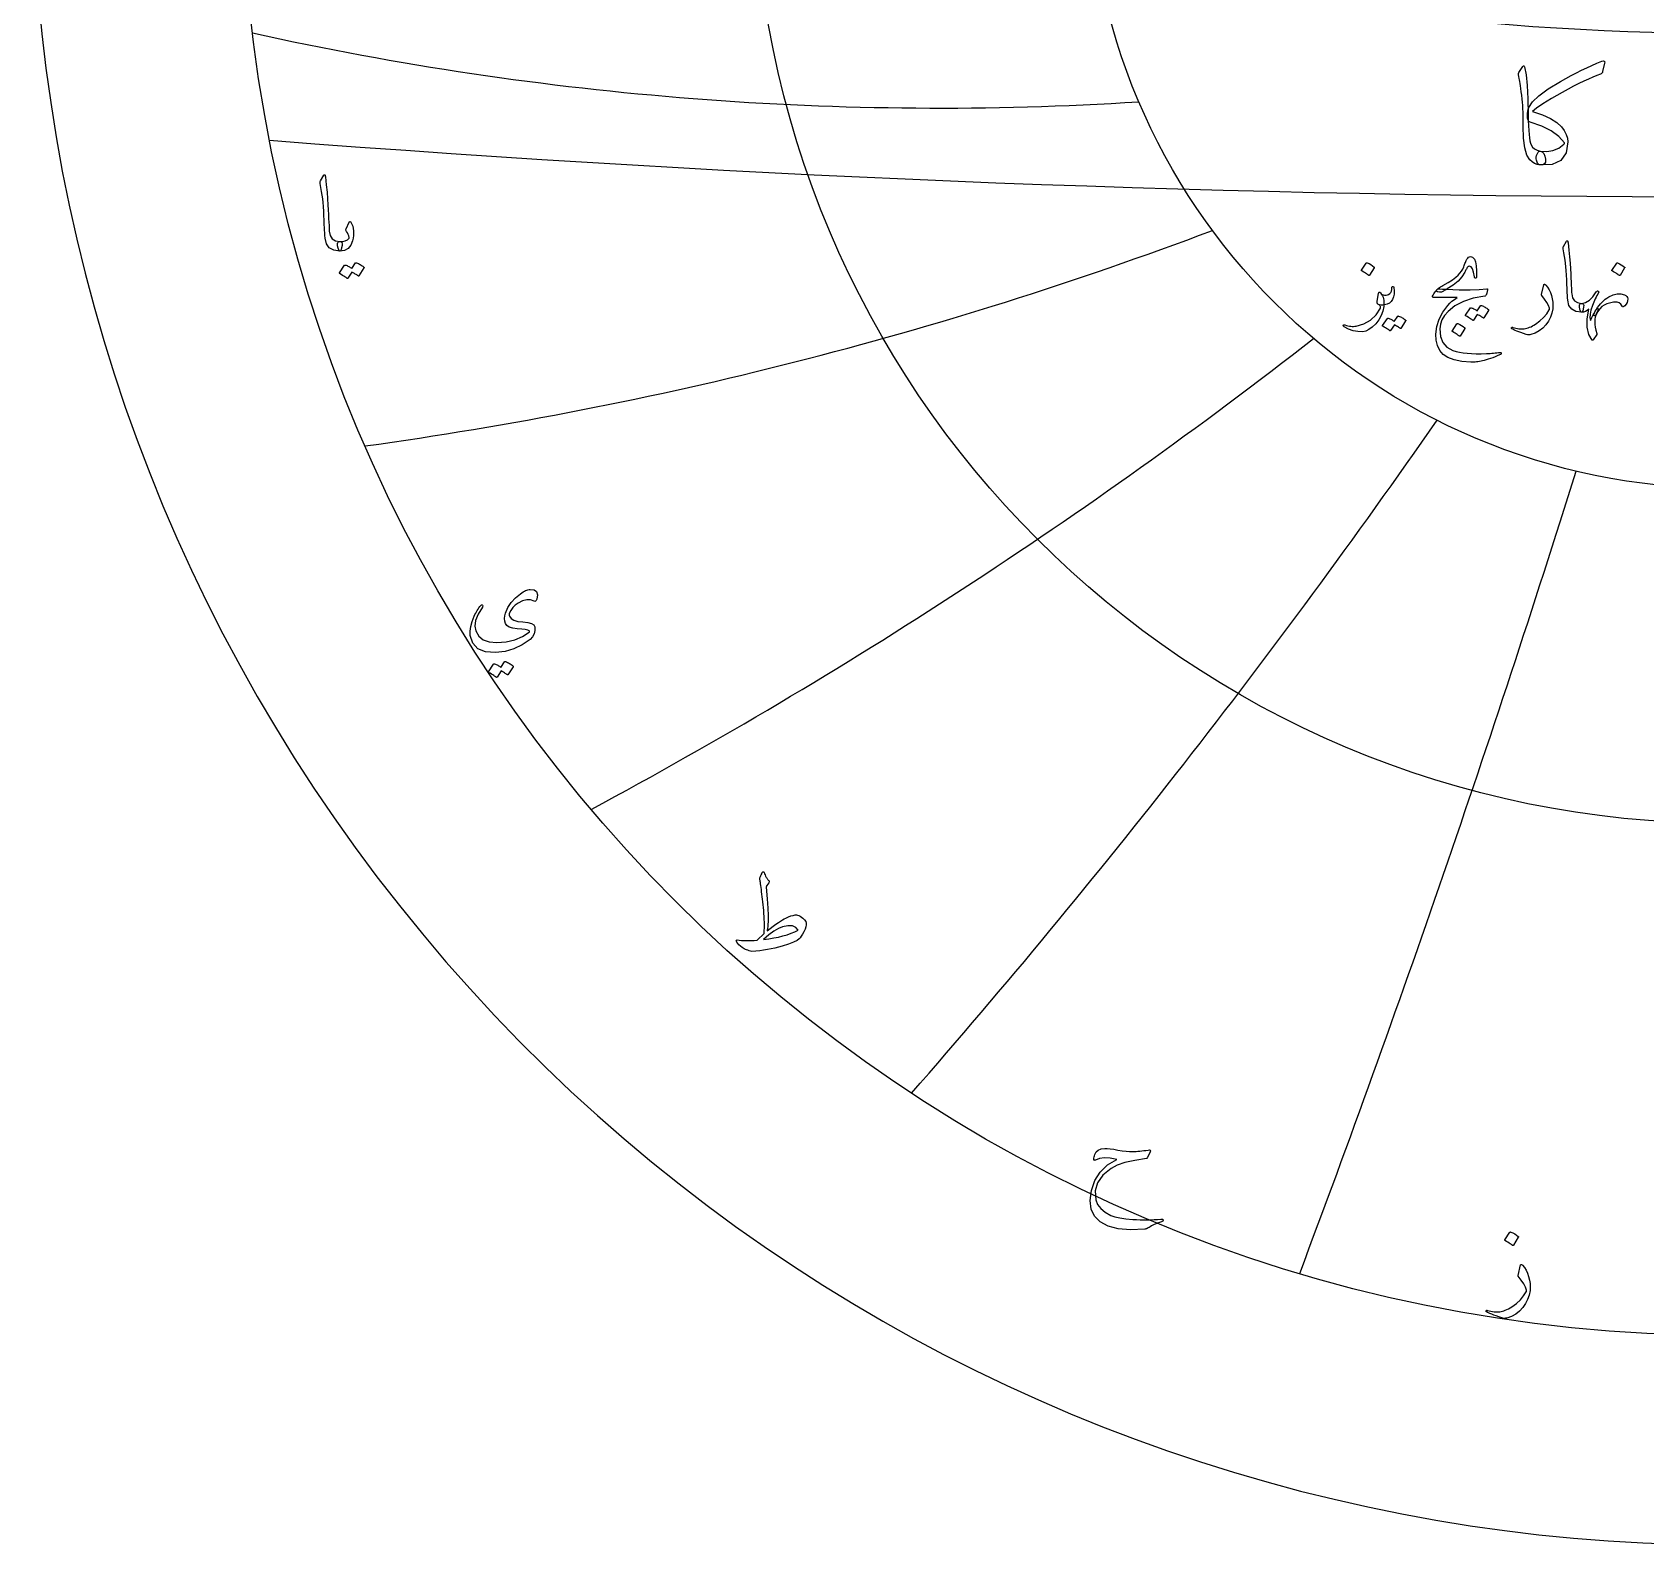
# Model space of a CAD drawing. Header units: millimetres. Extents: x -68 to 68, y -68 to 70.
# Drawn here: x -68.5 to -3.1, y -68.5 to -7.2 of the extents above; entities that cross this region are included whole.
import ezdxf

# ---------------------------------------------------------------- set-up
doc = ezdxf.new("R2010")
doc.units = ezdxf.units.MM
for name, color, linetype in [('CUT_OUTER', 1, 'Continuous'), ('ENGRAVE', 7, 'Continuous'), ('ENGRAVE_FINE', 8, 'Continuous'), ('TEXT', 5, 'Continuous')]:
    doc.layers.add(name, color=color, linetype=linetype)

msp = doc.modelspace()

# ---------------------------------------------------------------- linework, layer by layer
at = {"layer": 'CUT_OUTER'}
msp.add_arc((-0.0002, -0.0002), 68.4749, 142.031029, 87.802838, dxfattribs=at)
at = {"layer": 'ENGRAVE'}
for radius in [60, 39.2754, 25.7092]:
    msp.add_circle((0, 0), radius, dxfattribs=at)
for centre, radius, start, end in [((0, 102.3158), 109.5951, 237.334847, 302.665153), ((-31.7316, 118.424), 128.7389, 257.517365, 273.595273), ((-76.5354, 132.5633), 158.0293, 277.834249, 290.696576), ((-144.184, 144.184), 207.655, 298.266678, 307.913423), ((-264.7091, 152.8299), 308.1727, 318.79094, 325.222103), ((-590.2568, 158.1588), 612.3397, 339.3790811, 342.5946627)]:
    msp.add_arc(centre, radius, start, end, dxfattribs=at)
at = {"layer": 'ENGRAVE_FINE'}
msp.add_arc((0, 742.9788), 756.8869, 265.5394658, 274.4605342, dxfattribs=at)
at = {"layer": 'TEXT'}
for points in [[(-7.7177, -10.4567), (-7.3212, -10.5868), (-6.9939, -10.7322), (-6.7357, -10.8929), (-6.5468, -11.0688), (-6.4327, -11.2252), (-6.3512, -11.3802), (-6.3023, -11.5339), (-6.286, -11.6863), (-6.3568, -12.1337), (-6.5694, -12.4381), (-6.9237, -12.5994), (-7.4197, -12.6177), (-7.4549, -12.6084), (-7.4862, -12.5858), (-7.5135, -12.5498), (-7.5368, -12.5006), (-7.5577, -12.4304), (-7.5674, -12.3636), (-7.5657, -12.3), (-7.5527, -12.2398), (-7.5225, -12.1546), (-7.4902, -12.0961), (-7.4559, -12.0642), (-7.4197, -12.0588), (-7.1452, -12.0751), (-6.8914, -12.0336), (-6.6582, -11.9341), (-6.4456, -11.7767), (-6.4327, -11.7638), (-6.4257, -11.7515), (-6.4247, -11.7398), (-6.4297, -11.7288), (-6.6539, -11.4627), (-6.9593, -11.2338), (-7.3458, -11.0422), (-7.8135, -10.8879), (-7.8624, -10.8609), (-7.8974, -10.8067), (-7.9183, -10.7252), (-7.9253, -10.6164), (-7.922, -10.5203), (-7.912, -10.4341), (-7.8954, -10.3579), (-7.8721, -10.2917), (-7.7221, -10.0662), (-7.4583, -9.8154), (-7.0807, -9.5393), (-6.5894, -9.2379), (-6.37, -9.1156), (-6.1536, -8.999), (-5.9402, -8.8881), (-5.7298, -8.7828), (-5.5223, -8.6832), (-5.3179, -8.5892), (-5.1165, -8.5009), (-4.9181, -8.4182), (-4.8549, -8.4036), (-4.8143, -8.4129), (-4.7963, -8.4461), (-4.801, -8.5034), (-4.8808, -8.8387), (-4.8921, -8.8729), (-4.9101, -8.9012), (-4.9347, -8.9235), (-4.966, -8.9398), (-5.1183, -8.9979), (-5.2827, -9.0655), (-5.459, -9.1429), (-5.6473, -9.2299), (-5.8472, -9.3269), (-6.0584, -9.4341), (-6.281, -9.5517), (-6.5148, -9.6796), (-6.9513, -9.9278), (-7.2973, -10.14), (-7.5527, -10.3164), (-7.7177, -10.4567)], [(-7.4144, -12.0588), (-7.3309, -12.0914), (-7.2667, -12.1573), (-7.2217, -12.2564), (-7.1961, -12.3888), (-7.1978, -12.4989), (-7.2347, -12.5738), (-7.3069, -12.6134), (-7.4144, -12.6177), (-7.5338, -12.5951), (-7.6419, -12.5538), (-7.7387, -12.494), (-7.8242, -12.4154), (-7.9489, -12.2182), (-8.0358, -11.9244), (-8.0847, -11.5342), (-8.0956, -11.0475), (-8.094, -10.9), (-8.0943, -10.7555), (-8.0966, -10.6139), (-8.101, -10.4754), (-8.1073, -10.3401), (-8.1156, -10.2086), (-8.1259, -10.0807), (-8.1382, -9.9564), (-8.1564, -9.7987), (-8.1735, -9.6557), (-8.1896, -9.5273), (-8.2048, -9.4135), (-8.2189, -9.315), (-8.232, -9.2325), (-8.2442, -9.166), (-8.2553, -9.1154), (-8.2743, -9.031), (-8.2833, -8.9638), (-8.2823, -8.9139), (-8.2713, -8.8813), (-8.1169, -8.6364), (-8.0946, -8.6111), (-8.0757, -8.6045), (-8.0601, -8.6165), (-8.0477, -8.6471), (-7.9822, -8.9694), (-7.9346, -9.3989), (-7.905, -9.9355), (-7.8934, -10.5792), (-7.8892, -10.8172), (-7.8821, -11.0309), (-7.8719, -11.2204), (-7.8588, -11.3855), (-7.8427, -11.5261), (-7.8235, -11.6417), (-7.8014, -11.7323), (-7.7763, -11.798), (-7.7157, -11.8942), (-7.6352, -11.9697), (-7.5348, -12.0246), (-7.4144, -12.0588)], [(-56.6666, -13.0372), (-56.6584, -13.0244), (-56.6507, -13.0159), (-56.6435, -13.0116), (-56.6368, -13.0116), (-56.6267, -13.0172), (-56.6177, -13.034), (-56.6097, -13.0619), (-56.6028, -13.1011), (-56.5676, -13.4191), (-56.5389, -13.7132), (-56.5165, -13.9833), (-56.5006, -14.2295), (-56.4903, -14.44), (-56.4809, -14.6286), (-56.4722, -14.7955), (-56.4644, -14.9405), (-56.4576, -15.0638), (-56.4521, -15.1652), (-56.448, -15.2447), (-56.4452, -15.3025), (-56.4074, -15.4755), (-56.3239, -15.6027), (-56.1945, -15.6841), (-56.0194, -15.7198), (-55.9707, -15.7325), (-55.9396, -15.7624), (-55.926, -15.8092), (-55.93, -15.8731), (-55.95, -15.9737), (-55.9715, -16.0455), (-55.9947, -16.0886), (-56.0194, -16.103), (-56.2658, -16.0705), (-56.4473, -15.9731), (-56.5639, -15.8108), (-56.6155, -15.5835), (-56.6237, -15.4748), (-56.631, -15.3658), (-56.6375, -15.2566), (-56.6432, -15.1471), (-56.6484, -15.0373), (-56.6533, -14.9272), (-56.658, -14.8169), (-56.6624, -14.7064), (-56.6704, -14.4954), (-56.6815, -14.3056), (-56.6959, -14.1367), (-56.7135, -13.9889), (-56.7342, -13.8469), (-56.7582, -13.6956), (-56.7853, -13.535), (-56.8157, -13.3651), (-56.8197, -13.3345), (-56.8189, -13.3065), (-56.8133, -13.2812), (-56.8029, -13.2586)], [(-55.7639, -15.2045), (-55.6447, -14.9405), (-55.6271, -14.9115), (-55.6085, -14.9012), (-55.5888, -14.9094), (-55.5681, -14.9363), (-55.5297, -15.0168), (-55.4999, -15.1008), (-55.4786, -15.1882), (-55.4659, -15.2791), (-55.4619, -15.3739), (-55.4669, -15.4733), (-55.481, -15.5773), (-55.5042, -15.6857), (-55.5747, -15.8683), (-55.6841, -15.9987), (-55.8323, -16.0769), (-56.0194, -16.103), (-56.041, -16.0894), (-56.0631, -16.0487), (-56.0857, -15.9808), (-56.1088, -15.8858), (-56.1155, -15.835), (-56.1142, -15.7932), (-56.1048, -15.7605), (-56.0875, -15.7368), (-56.0737, -15.7278), (-56.0577, -15.7219), (-56.0396, -15.7192), (-56.0194, -15.7198), (-55.9015, -15.716), (-55.7991, -15.6921), (-55.712, -15.6479), (-55.6404, -15.5835), (-55.6373, -15.5785), (-55.6362, -15.5718), (-55.6373, -15.5636), (-55.6404, -15.5537), (-55.6572, -15.4936), (-55.682, -15.4324), (-55.7147, -15.3701), (-55.7554, -15.3067), (-55.7687, -15.2828), (-55.7746, -15.2578), (-55.773, -15.2317), (-55.7639, -15.2045)], [(-11.6365, -17.7194), (-11.6128, -17.6916), (-11.5856, -17.664), (-11.5549, -17.6367), (-11.5207, -17.6096), (-11.4831, -17.5826), (-11.4419, -17.5552), (-11.3972, -17.5277), (-11.3491, -17.4998), (-11.1355, -17.3736), (-10.9619, -17.2623), (-10.8281, -17.166), (-10.7343, -17.0847), (-10.6617, -17.0046), (-10.5996, -16.92), (-10.5479, -16.8309), (-10.5068, -16.7374), (-10.4889, -16.6906), (-10.4713, -16.6461), (-10.454, -16.6038), (-10.4369, -16.5637), (-10.4203, -16.5264), (-10.4045, -16.4924), (-10.3894, -16.4616), (-10.375, -16.434), (-10.3434, -16.3868), (-10.3082, -16.3532), (-10.2695, -16.3329), (-10.2273, -16.3262), (-10.1862, -16.3329), (-10.1465, -16.3532), (-10.1083, -16.3868), (-10.0717, -16.434), (-10.026, -16.5418), (-9.9968, -16.6975), (-9.9841, -16.9011), (-9.9878, -17.1525), (-9.9903, -17.1752), (-9.9978, -17.1915), (-10.0103, -17.2012), (-10.0277, -17.2044), (-10.0457, -17.2009), (-10.0597, -17.1905), (-10.0697, -17.173), (-10.0756, -17.1486), (-10.1063, -16.9564), (-10.1505, -16.8192), (-10.2081, -16.7369), (-10.2792, -16.7094), (-10.2974, -16.7127), (-10.3162, -16.7224), (-10.3354, -16.7386), (-10.3551, -16.7613), (-10.3638, -16.7749), (-10.374, -16.7918), (-10.3858, -16.8119), (-10.399, -16.8352), (-10.4137, -16.8618), (-10.4299, -16.8916), (-10.4476, -16.9246), (-10.4669, -16.9609), (-10.5811, -17.1481), (-10.7363, -17.3222), (-10.9324, -17.4834), (-11.1694, -17.6316), (-11.1719, -17.6331), (-11.1794, -17.6376), (-11.1919, -17.645), (-11.2094, -17.6555), (-11.2318, -17.669), (-11.2593, -17.6855), (-11.2917, -17.7049), (-11.3291, -17.7274), (-11.4082, -17.7628), (-11.4858, -17.7733), (-11.5619, -17.7588), (-11.6365, -17.7194)], [(-6.3392, -15.7075), (-6.3315, -15.6955), (-6.3242, -15.6875), (-6.3175, -15.6835), (-6.3112, -15.6835), (-6.3018, -15.6888), (-6.2933, -15.7045), (-6.2858, -15.7307), (-6.2793, -15.7673), (-6.2464, -16.0655), (-6.2194, -16.3412), (-6.1985, -16.5944), (-6.1835, -16.8252), (-6.1739, -17.0226), (-6.165, -17.1994), (-6.1569, -17.3559), (-6.1496, -17.4919), (-6.1432, -17.6074), (-6.1381, -17.7024), (-6.1342, -17.777), (-6.1316, -17.8312), (-6.0962, -17.9933), (-6.0178, -18.1126), (-5.8966, -18.189), (-5.7324, -18.2224), (-5.6868, -18.2344), (-5.6576, -18.2623), (-5.6448, -18.3062), (-5.6486, -18.3661), (-5.6673, -18.4604), (-5.6875, -18.5278), (-5.7092, -18.5682), (-5.7324, -18.5817), (-5.9635, -18.5512), (-6.1336, -18.4599), (-6.2429, -18.3077), (-6.2913, -18.0946), (-6.2989, -17.9927), (-6.3058, -17.8906), (-6.3119, -17.7881), (-6.3172, -17.6855), (-6.3221, -17.5826), (-6.3267, -17.4794), (-6.3311, -17.376), (-6.3352, -17.2723), (-6.3427, -17.0746), (-6.3532, -16.8966), (-6.3666, -16.7383), (-6.3831, -16.5997), (-6.4026, -16.4666), (-6.425, -16.3247), (-6.4505, -16.1741), (-6.4789, -16.0148), (-6.4827, -15.9862), (-6.4819, -15.96), (-6.4767, -15.9363), (-6.4669, -15.915)], [(-55.385, -16.5842), (-55.3796, -16.5788), (-55.3722, -16.5756), (-55.3626, -16.5746), (-55.3509, -16.5756), (-55.309, -16.5913), (-55.2684, -16.6086), (-55.2291, -16.6275), (-55.1912, -16.648), (-55.1544, -16.6704), (-55.1183, -16.6949), (-55.083, -16.7215), (-55.0486, -16.7502), (-55.0419, -16.759), (-55.039, -16.7683), (-55.0398, -16.7782), (-55.0443, -16.7885), (-55.2487, -17.1122), (-55.2543, -17.1164), (-55.2625, -17.1164), (-55.2735, -17.1122), (-55.287, -17.1036), (-55.2963, -17.0958), (-55.3115, -17.085), (-55.3325, -17.0713), (-55.3594, -17.0547), (-55.3924, -17.0349), (-55.4318, -17.0116), (-55.4776, -16.9848), (-55.5297, -16.9546), (-55.6915, -17.2058), (-55.699, -17.2136), (-55.7086, -17.2154), (-55.7203, -17.2114), (-55.7341, -17.2016), (-55.7461, -17.1931), (-55.765, -17.1803), (-55.7908, -17.1633), (-55.8235, -17.142), (-55.8637, -17.1164), (-55.9119, -17.0866), (-55.9681, -17.0525), (-56.0322, -17.0142), (-56.0388, -17.0078), (-56.0418, -17.0015), (-56.041, -16.9951), (-56.0364, -16.9887), (-55.8278, -16.6778), (-55.8225, -16.6725), (-55.815, -16.6693), (-55.8054, -16.6683), (-55.7937, -16.6693), (-55.7581, -16.6809), (-55.7235, -16.6943), (-55.6899, -16.7096), (-55.6575, -16.7268), (-55.6261, -16.7456), (-55.5957, -16.7657), (-55.5665, -16.7871), (-55.5383, -16.8098)], [(-14.4508, -16.5897), (-14.4458, -16.5847), (-14.4388, -16.5817), (-14.4298, -16.5807), (-14.4189, -16.5817), (-14.3413, -16.6131), (-14.2682, -16.6516), (-14.1996, -16.697), (-14.1354, -16.7494), (-14.1292, -16.7573), (-14.1265, -16.7653), (-14.1272, -16.7733), (-14.1315, -16.7813), (-14.3191, -17.0847), (-14.3261, -17.0919), (-14.335, -17.0937), (-14.346, -17.0899), (-14.359, -17.0807), (-14.3702, -17.0727), (-14.3879, -17.0607), (-14.4121, -17.0448), (-14.4428, -17.0248), (-14.4805, -17.0009), (-14.5257, -16.9729), (-14.5783, -16.941), (-14.6384, -16.905), (-14.6464, -16.8991), (-14.6504, -16.8931), (-14.6504, -16.8871), (-14.6464, -16.8811)], [(-4.3073, -16.5937), (-4.3023, -16.5887), (-4.2953, -16.5857), (-4.2863, -16.5847), (-4.2754, -16.5857), (-4.1978, -16.6171), (-4.1247, -16.6555), (-4.0561, -16.701), (-3.9919, -16.7534), (-3.9857, -16.7613), (-3.983, -16.7693), (-3.9837, -16.7773), (-3.9879, -16.7853), (-4.1756, -17.0887), (-4.1826, -17.0959), (-4.1915, -17.0977), (-4.2025, -17.0939), (-4.2155, -17.0847), (-4.2267, -17.0767), (-4.2444, -17.0647), (-4.2686, -17.0488), (-4.2993, -17.0288), (-4.337, -17.0048), (-4.3821, -16.9769), (-4.4348, -16.945), (-4.4949, -16.909), (-4.5029, -16.903), (-4.5069, -16.8971), (-4.5069, -16.8911), (-4.5029, -16.8851)], [(-13.377, -17.5318), (-13.3575, -17.5348), (-13.343, -17.5438), (-13.3336, -17.5587), (-13.3291, -17.5797), (-13.3208, -17.7189), (-13.3281, -17.8451), (-13.3508, -17.9584), (-13.389, -18.0587), (-13.4433, -18.143), (-13.5147, -18.2084), (-13.603, -18.2548), (-13.7083, -18.2823), (-13.7822, -18.291), (-13.852, -18.2892), (-13.9179, -18.277), (-13.9798, -18.2543), (-14.0012, -18.2374), (-14.0137, -18.2104), (-14.0172, -18.1735), (-14.0117, -18.1266), (-13.9518, -17.8232), (-13.9471, -17.8002), (-13.9408, -17.7833), (-13.9331, -17.7723), (-13.9239, -17.7673), (-13.9136, -17.7678), (-13.9029, -17.7733), (-13.8917, -17.7838), (-13.88, -17.7992), (-13.8498, -17.8332), (-13.8111, -17.8591), (-13.7639, -17.8771), (-13.7083, -17.8871), (-13.6504, -17.8876), (-13.5965, -17.8771), (-13.5466, -17.8556), (-13.5007, -17.8232), (-13.4611, -17.7783), (-13.4339, -17.7234), (-13.4191, -17.6585), (-13.4169, -17.5837), (-13.4144, -17.561), (-13.4069, -17.5448), (-13.3944, -17.535), (-13.377, -17.5318)], [(-11.2054, -17.6515), (-10.6931, -17.6695), (-10.2503, -17.6715), (-9.8768, -17.6575), (-9.5727, -17.6276), (-9.5633, -17.6265), (-9.5552, -17.6271), (-9.5483, -17.6295), (-9.5427, -17.6336), (-9.5386, -17.6392), (-9.5362, -17.646), (-9.5356, -17.6542), (-9.5367, -17.6635), (-9.5446, -17.6999), (-9.5522, -17.7334), (-9.5596, -17.7638), (-9.5667, -17.7913), (-9.5735, -17.8157), (-9.5801, -17.8372), (-9.5865, -17.8556), (-9.5926, -17.8711), (-9.6056, -17.8958), (-9.6206, -17.914), (-9.6375, -17.9257), (-9.6565, -17.931), (-10.1176, -18.0146), (-10.5187, -18.1455), (-10.8601, -18.3239), (-11.1415, -18.5497), (-11.2837, -18.7121), (-11.387, -18.884), (-11.4514, -19.0654), (-11.4768, -19.2563), (-11.4524, -19.5559), (-11.3551, -19.8002), (-11.1849, -19.9891), (-10.9419, -20.1225), (-10.8159, -20.163), (-10.6774, -20.1964), (-10.5265, -20.2228), (-10.3631, -20.2423), (-10.1874, -20.255), (-9.9998, -20.2613), (-9.8002, -20.261), (-9.5886, -20.2543), (-9.5134, -20.25), (-9.4394, -20.2453), (-9.3667, -20.2401), (-9.2952, -20.2343), (-9.2255, -20.2281), (-9.158, -20.2213), (-9.0928, -20.2141), (-9.0298, -20.2064), (-9.0105, -20.2054), (-8.9968, -20.2104), (-8.9886, -20.2213), (-8.9858, -20.2383), (-8.9873, -20.258), (-8.9918, -20.2732), (-8.9993, -20.284), (-9.0098, -20.2902), (-9.1226, -20.3379), (-9.2294, -20.381), (-9.3302, -20.4197), (-9.425, -20.4539), (-9.5135, -20.4838), (-9.5956, -20.5098), (-9.6712, -20.5317), (-9.7403, -20.5497), (-9.8053, -20.5629), (-9.8686, -20.5746), (-9.9301, -20.5849), (-9.9898, -20.5936), (-10.0481, -20.6003), (-10.1051, -20.6046), (-10.1608, -20.6063), (-10.2154, -20.6056), (-10.5876, -20.5766), (-10.898, -20.5138), (-11.1465, -20.4169), (-11.3331, -20.2862), (-11.4701, -20.1228), (-11.5656, -19.9319), (-11.6198, -19.7136), (-11.6325, -19.4679), (-11.5933, -19.163), (-11.4998, -18.8671), (-11.3518, -18.5802), (-11.1495, -18.3022), (-11.0704, -18.2181), (-10.9808, -18.1376), (-10.8808, -18.0605), (-10.7702, -17.9869), (-11.7363, -17.9789), (-11.7595, -17.9689), (-11.7692, -17.9509), (-11.7655, -17.925), (-11.7483, -17.8911), (-11.7158, -17.8417), (-11.6864, -17.7972), (-11.6599, -17.7578), (-11.6365, -17.7234), (-11.616, -17.6942), (-11.5986, -17.6705), (-11.5841, -17.6523), (-11.5726, -17.6396), (-11.5467, -17.6373), (-11.4768, -17.6386), (-11.363, -17.6433), (-11.2054, -17.6515)], [(-7.2573, -17.4679), (-7.2551, -17.4607), (-7.2523, -17.4549), (-7.2491, -17.4507), (-7.2454, -17.4479), (-7.2341, -17.4469), (-7.2204, -17.4519), (-7.2042, -17.4629), (-7.1855, -17.4799), (-7.1126, -17.5665), (-7.0498, -17.6665), (-6.9969, -17.78), (-6.954, -17.907), (-6.9205, -18.0437), (-6.9001, -18.1785), (-6.8926, -18.3112), (-6.8981, -18.4419), (-6.9335, -18.6141), (-6.9919, -18.7793), (-7.0732, -18.9374), (-7.1775, -19.0886), (-7.3022, -19.2256), (-7.445, -19.3371), (-7.6056, -19.4232), (-7.7843, -19.4838), (-7.8322, -19.4941), (-7.8801, -19.4968), (-7.928, -19.4921), (-7.9759, -19.4798), (-8.0863, -19.4413), (-8.186, -19.4055), (-8.2749, -19.3724), (-8.3531, -19.3421), (-8.4204, -19.3146), (-8.4764, -19.2897), (-8.5212, -19.2676), (-8.5547, -19.2483), (-8.5617, -19.2423), (-8.5667, -19.2363), (-8.5697, -19.2303), (-8.5707, -19.2244), (-8.5699, -19.2166), (-8.5677, -19.2094), (-8.5639, -19.2027), (-8.5587, -19.1964), (-8.552, -19.1917), (-8.5437, -19.1894), (-8.534, -19.1897), (-8.5228, -19.1924), (-8.4544, -19.2108), (-8.3891, -19.2259), (-8.3267, -19.2377), (-8.2673, -19.2463), (-8.2104, -19.2517), (-8.1555, -19.2538), (-8.1026, -19.2527), (-8.0517, -19.2483), (-8.001, -19.2402), (-7.9484, -19.2279), (-7.8942, -19.2113), (-7.8382, -19.1904), (-7.7804, -19.1651), (-7.7209, -19.135), (-7.6597, -19.1002), (-7.5967, -19.0607), (-7.4198, -18.9334), (-7.2683, -18.7952), (-7.1423, -18.646), (-7.0418, -18.4859), (-7.0353, -18.4729), (-7.0318, -18.4579), (-7.0313, -18.4409), (-7.0338, -18.422), (-7.0757, -18.31), (-7.1416, -18.1855), (-7.2314, -18.0485), (-7.3452, -17.899), (-7.3502, -17.8896), (-7.3531, -17.8811), (-7.3541, -17.8736), (-7.3531, -17.8671)], [(-13.876, -17.7992), (-13.8308, -17.8589), (-13.7951, -17.918), (-13.7689, -17.9766), (-13.7522, -18.0348), (-13.7427, -18.0966), (-13.7382, -18.1705), (-13.7387, -18.2563), (-13.7442, -18.3541), (-13.7779, -18.538), (-13.843, -18.7144), (-13.9396, -18.8833), (-14.0676, -19.0447), (-14.2083, -19.1834), (-14.343, -19.2842), (-14.4718, -19.3471), (-14.5945, -19.3721), (-14.7929, -19.3651), (-14.9847, -19.3281), (-15.1701, -19.2613), (-15.349, -19.1645), (-15.3615, -19.1562), (-15.3709, -19.1475), (-15.3774, -19.1383), (-15.3809, -19.1286), (-15.3817, -19.1173), (-15.3799, -19.1076), (-15.3757, -19.0994), (-15.369, -19.0926), (-15.3587, -19.0881), (-15.348, -19.0866), (-15.3368, -19.0881), (-15.325, -19.0926), (-15.2585, -19.111), (-15.1948, -19.1261), (-15.1338, -19.1379), (-15.0755, -19.1465), (-15.0198, -19.1516), (-14.9663, -19.153), (-14.915, -19.1506), (-14.866, -19.1445), (-14.5454, -19.0527), (-14.2742, -18.901), (-14.0524, -18.6894), (-13.88, -18.418), (-13.8782, -18.4095), (-13.877, -18.396), (-13.8762, -18.3776), (-13.876, -18.3541), (-13.8825, -18.3359), (-13.9019, -18.3132), (-13.9343, -18.286), (-13.9798, -18.2543), (-13.9997, -18.2299), (-14.0117, -18.2004), (-14.0157, -18.166), (-14.0117, -18.1266), (-13.9518, -17.8232), (-13.9396, -17.7843), (-13.9229, -17.7673), (-13.9017, -17.7723), (-13.876, -17.7992)], [(-5.0937, -18.5497), (-5.1376, -18.644), (-5.1696, -18.7433), (-5.1895, -18.8476), (-5.1975, -18.9569), (-5.194, -19.0707), (-5.1795, -19.1884), (-5.1541, -19.3102), (-5.1177, -19.4359), (-5.1132, -19.4526), (-5.1117, -19.4669), (-5.1132, -19.4786), (-5.1177, -19.4878), (-5.2614, -19.6914), (-5.2746, -19.7061), (-5.2863, -19.7144), (-5.2965, -19.7161), (-5.3053, -19.7114), (-5.442, -19.4771), (-5.5089, -19.1894), (-5.5059, -18.8484), (-5.433, -18.4539), (-5.5026, -18.5098), (-5.5757, -18.5497), (-5.6523, -18.5737), (-5.7324, -18.5817), (-5.7496, -18.5764), (-5.7654, -18.5607), (-5.7796, -18.5345), (-5.7923, -18.4978), (-5.7995, -18.4757), (-5.8053, -18.4534), (-5.8095, -18.4308), (-5.8123, -18.408), (-5.8143, -18.3852), (-5.8162, -18.3626), (-5.8182, -18.3403), (-5.8202, -18.3182), (-5.8177, -18.2778), (-5.8023, -18.2483), (-5.7738, -18.2299), (-5.7324, -18.2224), (-5.5695, -18.186), (-5.4161, -18.0966), (-5.2721, -17.9544), (-5.1376, -17.7593), (-5.1194, -17.7346), (-5.1007, -17.7204), (-5.0815, -17.7167), (-5.0618, -17.7234), (-5.0473, -17.7361), (-5.0398, -17.7503), (-5.0393, -17.7661), (-5.0458, -17.7833), (-5.0811, -17.8456), (-5.1152, -17.909), (-5.148, -17.9734), (-5.1795, -18.0388), (-5.2099, -18.1051), (-5.2389, -18.1725), (-5.2667, -18.2408), (-5.2933, -18.3102), (-5.3522, -18.4991), (-5.3851, -18.6625), (-5.3921, -18.8005), (-5.3731, -18.913), (-5.3714, -18.9165), (-5.3702, -18.919), (-5.3694, -18.9205), (-5.3692, -18.921), (-5.3689, -18.9205), (-5.3682, -18.919), (-5.3669, -18.9165), (-5.3652, -18.913), (-5.3408, -18.8557), (-5.3158, -18.7997), (-5.2899, -18.745), (-5.2634, -18.6914), (-5.2358, -18.6389), (-5.207, -18.5871), (-5.1769, -18.5361), (-5.1456, -18.4859), (-5.1229, -18.4509), (-5.1027, -18.43), (-5.085, -18.423), (-5.0698, -18.43), (-5.0623, -18.4449), (-5.0638, -18.4699), (-5.0742, -18.5048), (-5.0937, -18.5497)], [(-4.0877, -18.3342), (-4.1394, -18.2533), (-4.2065, -18.1984), (-4.2891, -18.1695), (-4.3871, -18.1665), (-4.4428, -18.1736), (-4.4979, -18.183), (-4.5526, -18.1946), (-4.6067, -18.2084), (-4.6603, -18.225), (-4.7135, -18.2448), (-4.7661, -18.2679), (-4.8183, -18.2942), (-4.9076, -18.3541), (-4.9919, -18.4379), (-5.0713, -18.5457), (-5.1456, -18.6775), (-5.1668, -18.7072), (-5.1865, -18.7244), (-5.2047, -18.7291), (-5.2215, -18.7214), (-5.2354, -18.7059), (-5.2414, -18.6874), (-5.2394, -18.666), (-5.2294, -18.6415), (-5.2142, -18.6094), (-5.2005, -18.5807), (-5.1883, -18.5555), (-5.1775, -18.5338), (-5.1681, -18.5153), (-5.1596, -18.4998), (-5.1521, -18.4873), (-5.1456, -18.4779), (-5.087, -18.3895), (-5.0268, -18.3082), (-4.9652, -18.2339), (-4.9021, -18.1665), (-4.8375, -18.1059), (-4.7714, -18.0517), (-4.7037, -18.0041), (-4.6346, -17.9629), (-4.4572, -17.8823), (-4.2923, -17.8402), (-4.1399, -17.8364), (-3.9999, -17.8711), (-3.9403, -17.9013), (-3.8971, -17.94), (-3.8704, -17.9871), (-3.8602, -18.0427), (-3.8662, -18.1186), (-3.8881, -18.1904), (-3.9261, -18.2583), (-3.98, -18.3222), (-4.0151, -18.3499), (-4.0448, -18.3611), (-4.069, -18.3559), (-4.0877, -18.3342)], [(-13.1774, -18.7413), (-13.1724, -18.7363), (-13.1654, -18.7334), (-13.1564, -18.7324), (-13.1454, -18.7334), (-13.1061, -18.7481), (-13.0681, -18.7643), (-13.0313, -18.782), (-12.9957, -18.8012), (-12.9612, -18.8222), (-12.9274, -18.8451), (-12.8943, -18.8701), (-12.862, -18.897), (-12.8558, -18.9053), (-12.853, -18.914), (-12.8538, -18.9232), (-12.858, -18.9329), (-13.0496, -19.2363), (-13.0549, -19.2403), (-13.0626, -19.2403), (-13.0728, -19.2363), (-13.0856, -19.2284), (-13.0943, -19.221), (-13.1085, -19.2109), (-13.1282, -19.198), (-13.1534, -19.1824), (-13.1844, -19.1639), (-13.2213, -19.142), (-13.2642, -19.117), (-13.3131, -19.0886), (-13.4648, -19.3242), (-13.4718, -19.3314), (-13.4808, -19.3331), (-13.4917, -19.3294), (-13.5047, -19.3202), (-13.5159, -19.3122), (-13.5337, -19.3002), (-13.5579, -19.2842), (-13.5885, -19.2643), (-13.6262, -19.2403), (-13.6714, -19.2124), (-13.724, -19.1804), (-13.7842, -19.1445), (-13.7904, -19.1385), (-13.7931, -19.1325), (-13.7924, -19.1266), (-13.7881, -19.1206), (-13.5925, -18.8292), (-13.5876, -18.8242), (-13.5806, -18.8212), (-13.5716, -18.8202), (-13.5606, -18.8212), (-13.5272, -18.832), (-13.4947, -18.8446), (-13.4633, -18.859), (-13.4329, -18.8751), (-13.4034, -18.8927), (-13.375, -18.9115), (-13.3475, -18.9316), (-13.3211, -18.9529)], [(-9.8202, -18.3182), (-9.8152, -18.3132), (-9.8082, -18.3102), (-9.7992, -18.3092), (-9.7882, -18.3102), (-9.7489, -18.3249), (-9.7109, -18.3411), (-9.6741, -18.3589), (-9.6385, -18.3781), (-9.604, -18.399), (-9.5702, -18.422), (-9.5371, -18.4469), (-9.5048, -18.4739), (-9.4986, -18.4821), (-9.4958, -18.4908), (-9.4966, -18.5001), (-9.5008, -18.5098), (-9.6924, -18.8132), (-9.6977, -18.8172), (-9.7054, -18.8172), (-9.7156, -18.8132), (-9.7283, -18.8052), (-9.7371, -18.7978), (-9.7513, -18.7877), (-9.771, -18.7749), (-9.7962, -18.7593), (-9.8271, -18.7407), (-9.8641, -18.7189), (-9.907, -18.6938), (-9.9559, -18.6655), (-10.1076, -18.901), (-10.1146, -18.9082), (-10.1235, -18.91), (-10.1345, -18.9063), (-10.1475, -18.897), (-10.1587, -18.889), (-10.1764, -18.8771), (-10.2006, -18.8611), (-10.2313, -18.8411), (-10.269, -18.8172), (-10.3142, -18.7892), (-10.3668, -18.7573), (-10.4269, -18.7214), (-10.4332, -18.7154), (-10.4359, -18.7094), (-10.4352, -18.7034), (-10.4309, -18.6974), (-10.2353, -18.406), (-10.2303, -18.401), (-10.2233, -18.398), (-10.2144, -18.397), (-10.2034, -18.398), (-10.17, -18.4089), (-10.1375, -18.4215), (-10.1061, -18.4358), (-10.0756, -18.4519), (-10.0462, -18.4695), (-10.0178, -18.4883), (-9.9903, -18.5084), (-9.9639, -18.5298)], [(-10.7782, -19.0487), (-10.7732, -19.0437), (-10.7662, -19.0407), (-10.7573, -19.0397), (-10.7463, -19.0407), (-10.6687, -19.0722), (-10.5956, -19.1106), (-10.527, -19.156), (-10.4629, -19.2084), (-10.4566, -19.2164), (-10.4539, -19.2244), (-10.4546, -19.2323), (-10.4589, -19.2403), (-10.6465, -19.5437), (-10.6535, -19.5509), (-10.6625, -19.5527), (-10.6734, -19.549), (-10.6864, -19.5397), (-10.6976, -19.5317), (-10.7154, -19.5198), (-10.7396, -19.5038), (-10.7702, -19.4838), (-10.8079, -19.4599), (-10.8531, -19.4319), (-10.9057, -19.4), (-10.9658, -19.3641), (-10.9738, -19.3581), (-10.9778, -19.3521), (-10.9778, -19.3461), (-10.9738, -19.3401)], [(-48.1553, -30.2731), (-48.2932, -30.227), (-48.447, -30.2252), (-48.6168, -30.2675), (-48.8025, -30.354), (-48.9204, -30.4365), (-49.0186, -30.535), (-49.0971, -30.6494), (-49.156, -30.7798), (-49.1618, -30.8059), (-49.1623, -30.833), (-49.1576, -30.8612), (-49.1474, -30.8905), (-49.0798, -30.9815), (-48.9665, -31.0502), (-48.8073, -31.0965), (-48.6024, -31.1204), (-48.4001, -31.142), (-48.2532, -31.1811), (-48.1617, -31.2378), (-48.1255, -31.3121), (-48.1215, -31.4675), (-48.1521, -31.6059), (-48.2173, -31.7272), (-48.3171, -31.8315), (-48.6341, -32.0479), (-48.9718, -32.2073), (-49.3303, -32.3098), (-49.7095, -32.3553), (-50.1236, -32.3265), (-50.4334, -32.202), (-50.6388, -31.9816), (-50.74, -31.6655), (-50.7458, -31.492), (-50.7208, -31.3035), (-50.6649, -31.1002), (-50.5781, -30.882), (-50.5479, -30.8213), (-50.5169, -30.7628), (-50.4851, -30.7063), (-50.4525, -30.6521), (-50.4189, -30.5996), (-50.3839, -30.5488), (-50.3475, -30.4996), (-50.3099, -30.4519), (-50.2897, -30.4322), (-50.2716, -30.4242), (-50.2556, -30.428), (-50.2418, -30.4434), (-50.234, -30.4626), (-50.2322, -30.4817), (-50.2362, -30.5009), (-50.246, -30.5201), (-50.4211, -30.8022), (-50.5249, -31.0566), (-50.5574, -31.2833), (-50.5185, -31.4824), (-50.3935, -31.6921), (-50.2098, -31.8401), (-49.9676, -31.9263), (-49.6669, -31.9508), (-49.2816, -31.9202), (-48.9345, -31.8411), (-48.6258, -31.7136), (-48.3554, -31.5377), (-48.3392, -31.5228), (-48.3331, -31.5079), (-48.3371, -31.493), (-48.3512, -31.4781), (-48.4084, -31.4504), (-48.5077, -31.427), (-48.649, -31.4079), (-48.8323, -31.393), (-49.0189, -31.3701), (-49.1613, -31.327), (-49.2595, -31.2636), (-49.3135, -31.1801), (-49.3385, -31.0819), (-49.3454, -30.9789), (-49.3343, -30.8711), (-49.305, -30.7585), (-49.21, -30.5374), (-49.0782, -30.3338), (-48.9098, -30.1477), (-48.7046, -29.9793), (-48.65, -29.9394), (-48.5971, -29.9048), (-48.5457, -29.8755), (-48.496, -29.8515), (-48.4481, -29.8326), (-48.4023, -29.8185), (-48.3586, -29.8092), (-48.3171, -29.8047), (-48.1548, -29.8199), (-48.0552, -29.8909), (-48.0185, -30.0179), (-48.0446, -30.2007), (-48.0643, -30.2499), (-48.0893, -30.2784), (-48.1196, -30.2861), (-48.1553, -30.2731)], [(-49.3476, -32.73), (-49.3422, -32.7247), (-49.3348, -32.7215), (-49.3252, -32.7204), (-49.3135, -32.7215), (-49.2716, -32.7372), (-49.231, -32.7545), (-49.1917, -32.7734), (-49.1538, -32.7939), (-49.117, -32.8162), (-49.0809, -32.8407), (-49.0456, -32.8673), (-49.0112, -32.8961), (-49.0045, -32.9048), (-49.0016, -32.9142), (-49.0024, -32.924), (-49.0069, -32.9344), (-49.2113, -33.258), (-49.2169, -33.2622), (-49.2251, -33.2622), (-49.2361, -33.258), (-49.2496, -33.2495), (-49.2589, -33.2416), (-49.2741, -33.2308), (-49.2951, -33.2171), (-49.322, -33.2005), (-49.355, -33.1807), (-49.3944, -33.1574), (-49.4402, -33.1306), (-49.4923, -33.1004), (-49.6541, -33.3517), (-49.6616, -33.3594), (-49.6712, -33.3612), (-49.6829, -33.3573), (-49.6967, -33.3474), (-49.7087, -33.3389), (-49.7276, -33.3261), (-49.7534, -33.3091), (-49.7861, -33.2878), (-49.8263, -33.2622), (-49.8745, -33.2324), (-49.9307, -33.1984), (-49.9948, -33.1601), (-50.0014, -33.1537), (-50.0044, -33.1473), (-50.0036, -33.1409), (-49.9991, -33.1345), (-49.7904, -32.8237), (-49.7851, -32.8183), (-49.7776, -32.8152), (-49.7681, -32.8141), (-49.7563, -32.8152), (-49.7207, -32.8267), (-49.6861, -32.8402), (-49.6526, -32.8555), (-49.6201, -32.8726), (-49.5887, -32.8914), (-49.5583, -32.9115), (-49.5291, -32.9329), (-49.5009, -32.9557)], [(-39.0046, -41.4724), (-38.9843, -41.4261), (-38.9662, -41.3851), (-38.9503, -41.3494), (-38.9364, -41.3191), (-38.925, -41.2944), (-38.9162, -41.2755), (-38.9101, -41.2624), (-38.9066, -41.2552), (-38.8994, -41.2459), (-38.8907, -41.2393), (-38.8803, -41.2353), (-38.8683, -41.2339), (-38.8585, -41.2355), (-38.8502, -41.2403), (-38.8435, -41.2483), (-38.8385, -41.2595), (-38.8161, -41.3138), (-38.7959, -41.3617), (-38.7778, -41.4032), (-38.7618, -41.4383), (-38.7527, -41.4538), (-38.7422, -41.4703), (-38.7303, -41.4878), (-38.7171, -41.5065), (-38.7024, -41.5262), (-38.6857, -41.5469), (-38.6672, -41.5687), (-38.6469, -41.5916), (-38.6341, -41.6148), (-38.6298, -41.6374), (-38.6341, -41.6595), (-38.6469, -41.681), (-38.7278, -41.7875), (-38.7387, -41.8048), (-38.7459, -41.8226), (-38.7493, -41.841), (-38.7491, -41.8599), (-38.7076, -42.3285), (-38.6809, -42.7083), (-38.6692, -42.9992), (-38.6724, -43.2012), (-38.6768, -43.2766), (-38.6815, -43.3454), (-38.6864, -43.4076), (-38.6916, -43.463), (-38.697, -43.5121), (-38.7028, -43.5551), (-38.7088, -43.592), (-38.715, -43.6227), (-38.5877, -43.5253), (-38.4696, -43.4375), (-38.3609, -43.3593), (-38.2615, -43.2906), (-38.1717, -43.2312), (-38.0917, -43.1809), (-38.0216, -43.1397), (-37.9613, -43.1075), (-37.8541, -43.0596), (-37.7537, -43.0223), (-37.6603, -42.9957), (-37.5738, -42.9798), (-37.5281, -42.9784), (-37.4802, -42.9872), (-37.4301, -43.0061), (-37.378, -43.0351), (-37.2747, -43.1083), (-37.1991, -43.1788), (-37.1512, -43.2467), (-37.131, -43.3119), (-37.1323, -43.3845), (-37.1491, -43.4662), (-37.1813, -43.557), (-37.2289, -43.6568), (-37.2822, -43.755), (-37.3311, -43.8367), (-37.3758, -43.9019), (-37.4163, -43.9506), (-37.4993, -44.0121), (-37.642, -44.0815), (-37.8442, -44.159), (-38.1061, -44.2444), (-38.2521, -44.2867), (-38.4004, -44.3242), (-38.5512, -44.357), (-38.7044, -44.3849), (-38.8594, -44.4083), (-39.0157, -44.4275), (-39.1734, -44.4424), (-39.3324, -44.453), (-39.3906, -44.4413), (-39.4458, -44.4275), (-39.4981, -44.4115), (-39.5475, -44.3934), (-39.5944, -44.3732), (-39.6395, -44.3509), (-39.6828, -44.3264), (-39.7242, -44.2998), (-39.7968, -44.2465), (-39.8572, -44.1933), (-39.9054, -44.1401), (-39.9413, -44.0869), (-39.961, -44.0427), (-39.9647, -44.0123), (-39.9525, -43.9958), (-39.9243, -43.9932), (-39.8446, -44.0026), (-39.7588, -44.0097), (-39.6668, -44.0143), (-39.5687, -44.0166), (-39.4646, -44.0165), (-39.3542, -44.0139), (-39.2378, -44.009), (-39.1153, -44.0017), (-38.8342, -43.7249), (-38.829, -43.6137), (-38.8262, -43.5014), (-38.8259, -43.388), (-38.8278, -43.2736), (-38.832, -43.1578), (-38.838, -43.0404), (-38.8458, -42.9215), (-38.8555, -42.8009), (-38.8664, -42.6816), (-38.8779, -42.5662), (-38.8899, -42.4548), (-38.9024, -42.3474), (-38.9149, -42.2438), (-38.9268, -42.1436), (-38.9383, -42.0468), (-38.9492, -41.9536), (-38.9594, -41.8672), (-38.9689, -41.7912), (-38.9775, -41.7256), (-38.9854, -41.6704), (-38.9924, -41.6253), (-38.9987, -41.59), (-39.0042, -41.5646), (-39.0088, -41.549), (-39.0117, -41.5315), (-39.012, -41.5129), (-39.0096, -41.4932), (-39.0046, -41.4724)], [(-38.0933, -43.4652), (-38.2581, -43.5336), (-38.4414, -43.6408), (-38.6434, -43.7869), (-38.864, -43.9719), (-38.6502, -43.9454), (-38.4473, -43.9128), (-38.2553, -43.8741), (-38.0742, -43.8292), (-37.9042, -43.7788), (-37.7458, -43.7233), (-37.5987, -43.6628), (-37.4631, -43.5972), (-37.5552, -43.4835), (-37.6909, -43.4237), (-37.8703, -43.4175), (-38.0933, -43.4652)], [(-23.2077, -52.5731), (-23.3099, -52.803), (-23.3192, -52.8182), (-23.3301, -52.8297), (-23.3426, -52.8374), (-23.3567, -52.8414), (-23.8291, -52.9159), (-24.2243, -53.0074), (-24.5423, -53.116), (-24.7832, -53.2416), (-25.1209, -53.5171), (-25.3378, -53.8197), (-25.4339, -54.1494), (-25.4091, -54.5063), (-25.3341, -54.6995), (-25.2069, -54.8703), (-25.0275, -55.0188), (-24.796, -55.145), (-24.6333, -55.2014), (-24.4308, -55.2472), (-24.1884, -55.2823), (-23.906, -55.3068), (-23.7559, -55.314), (-23.608, -55.3185), (-23.4621, -55.3204), (-23.3184, -55.3196), (-23.1774, -55.3164), (-23.0395, -55.311), (-22.9048, -55.3036), (-22.7734, -55.294), (-22.7425, -55.2919), (-22.718, -55.294), (-22.6999, -55.3004), (-22.6882, -55.311), (-22.6818, -55.3241), (-22.6797, -55.3377), (-22.6818, -55.3518), (-22.6882, -55.3664), (-22.6929, -55.3742), (-22.6983, -55.3808), (-22.7046, -55.386), (-22.7116, -55.3898), (-22.7192, -55.3931), (-22.7271, -55.3967), (-22.7352, -55.4006), (-22.7436, -55.4047), (-22.8663, -55.4438), (-22.9746, -55.4846), (-23.0685, -55.5269), (-23.1481, -55.5708), (-23.199, -55.6024), (-23.2455, -55.6293), (-23.2874, -55.6514), (-23.3248, -55.6687), (-23.3571, -55.682), (-23.3839, -55.6921), (-23.405, -55.6991), (-23.4206, -55.7028), (-24.0029, -55.7243), (-24.4979, -55.6826), (-24.9056, -55.5774), (-25.226, -55.409), (-25.4575, -55.178), (-25.5943, -54.8895), (-25.6364, -54.5435), (-25.5837, -54.1401), (-25.4442, -53.7337), (-25.226, -53.3875), (-24.929, -53.1014), (-24.5532, -52.8754), (-24.8194, -52.8246), (-25.0514, -52.8126), (-25.2494, -52.8395), (-25.4134, -52.9052), (-25.4277, -52.9106), (-25.441, -52.9137), (-25.4533, -52.9148), (-25.4645, -52.9137), (-25.4738, -52.9103), (-25.4804, -52.9042), (-25.4844, -52.8954), (-25.4858, -52.8839), (-25.4799, -52.831), (-25.4709, -52.7786), (-25.4586, -52.7267), (-25.4432, -52.6753), (-25.3889, -52.5755), (-25.3027, -52.5018), (-25.1845, -52.4541), (-25.0344, -52.4326), (-24.9394, -52.4334), (-24.8204, -52.4443), (-24.6775, -52.4653), (-24.5107, -52.4965), (-24.3385, -52.5276), (-24.1796, -52.5486), (-24.034, -52.5595), (-23.9018, -52.5603), (-23.8382, -52.5575), (-23.7708, -52.5534), (-23.6998, -52.548), (-23.625, -52.5412), (-23.5465, -52.5328), (-23.4642, -52.5225), (-23.3783, -52.5104), (-23.2886, -52.4965), (-23.2372, -52.4949), (-23.2066, -52.5071), (-23.1968, -52.5332), (-23.2077, -52.5731)], [(-8.6352, -55.8243), (-8.6298, -55.8189), (-8.6224, -55.8157), (-8.6128, -55.8147), (-8.6011, -55.8157), (-8.5183, -55.8493), (-8.4403, -55.8903), (-8.3672, -55.9387), (-8.2988, -55.9946), (-8.2921, -56.0031), (-8.2892, -56.0116), (-8.29, -56.0201), (-8.2945, -56.0286), (-8.4946, -56.3523), (-8.5021, -56.36), (-8.5117, -56.3618), (-8.5234, -56.3578), (-8.5372, -56.348), (-8.5492, -56.3395), (-8.5681, -56.3267), (-8.5939, -56.3097), (-8.6266, -56.2884), (-8.6668, -56.2628), (-8.715, -56.233), (-8.7711, -56.199), (-8.8353, -56.1606), (-8.8438, -56.1543), (-8.8481, -56.1479), (-8.8481, -56.1415), (-8.8438, -56.1351)], [(-8.2008, -57.1485), (-8.1984, -57.1408), (-8.1955, -57.1347), (-8.192, -57.1301), (-8.1881, -57.1272), (-8.1761, -57.1262), (-8.1614, -57.1315), (-8.1441, -57.1432), (-8.1242, -57.1613), (-8.0465, -57.2536), (-7.9794, -57.3603), (-7.923, -57.4814), (-7.8772, -57.6169), (-7.8416, -57.7627), (-7.8197, -57.9064), (-7.8118, -58.048), (-7.8176, -58.1875), (-7.8554, -58.3711), (-7.9177, -58.5473), (-8.0044, -58.716), (-8.1157, -58.8773), (-8.2487, -59.0234), (-8.401, -59.1423), (-8.5723, -59.2342), (-8.7629, -59.2988), (-8.814, -59.3097), (-8.8651, -59.3127), (-8.9162, -59.3076), (-8.9673, -59.2946), (-9.085, -59.2535), (-9.1914, -59.2153), (-9.2862, -59.18), (-9.3697, -59.1477), (-9.4414, -59.1183), (-9.5011, -59.0918), (-9.5489, -59.0682), (-9.5847, -59.0476), (-9.5922, -59.0412), (-9.5975, -59.0348), (-9.6007, -59.0284), (-9.6017, -59.0221), (-9.6009, -59.0138), (-9.5985, -59.0061), (-9.5945, -58.9989), (-9.589, -58.9923), (-9.5818, -58.9872), (-9.573, -58.9848), (-9.5626, -58.9851), (-9.5506, -58.988), (-9.4777, -59.0076), (-9.408, -59.0237), (-9.3415, -59.0363), (-9.2781, -59.0455), (-9.2174, -59.0512), (-9.1589, -59.0535), (-9.1025, -59.0523), (-9.0482, -59.0476), (-8.994, -59.039), (-8.938, -59.0258), (-8.8801, -59.0081), (-8.8204, -58.9859), (-8.7588, -58.9589), (-8.6953, -58.9268), (-8.63, -58.8897), (-8.5628, -58.8475), (-8.3741, -58.7118), (-8.2125, -58.5643), (-8.0781, -58.4052), (-7.9709, -58.2343), (-7.964, -58.2205), (-7.9603, -58.2045), (-7.9597, -58.1864), (-7.9624, -58.1662), (-8.0071, -58.0467), (-8.0773, -57.9139), (-8.1732, -57.7678), (-8.2945, -57.6084), (-8.2998, -57.5983), (-8.303, -57.5892), (-8.3041, -57.5812), (-8.303, -57.5743)]]:
    msp.add_lwpolyline(points, close=True, dxfattribs=at)

doc.saveas('drawing.dxf')
